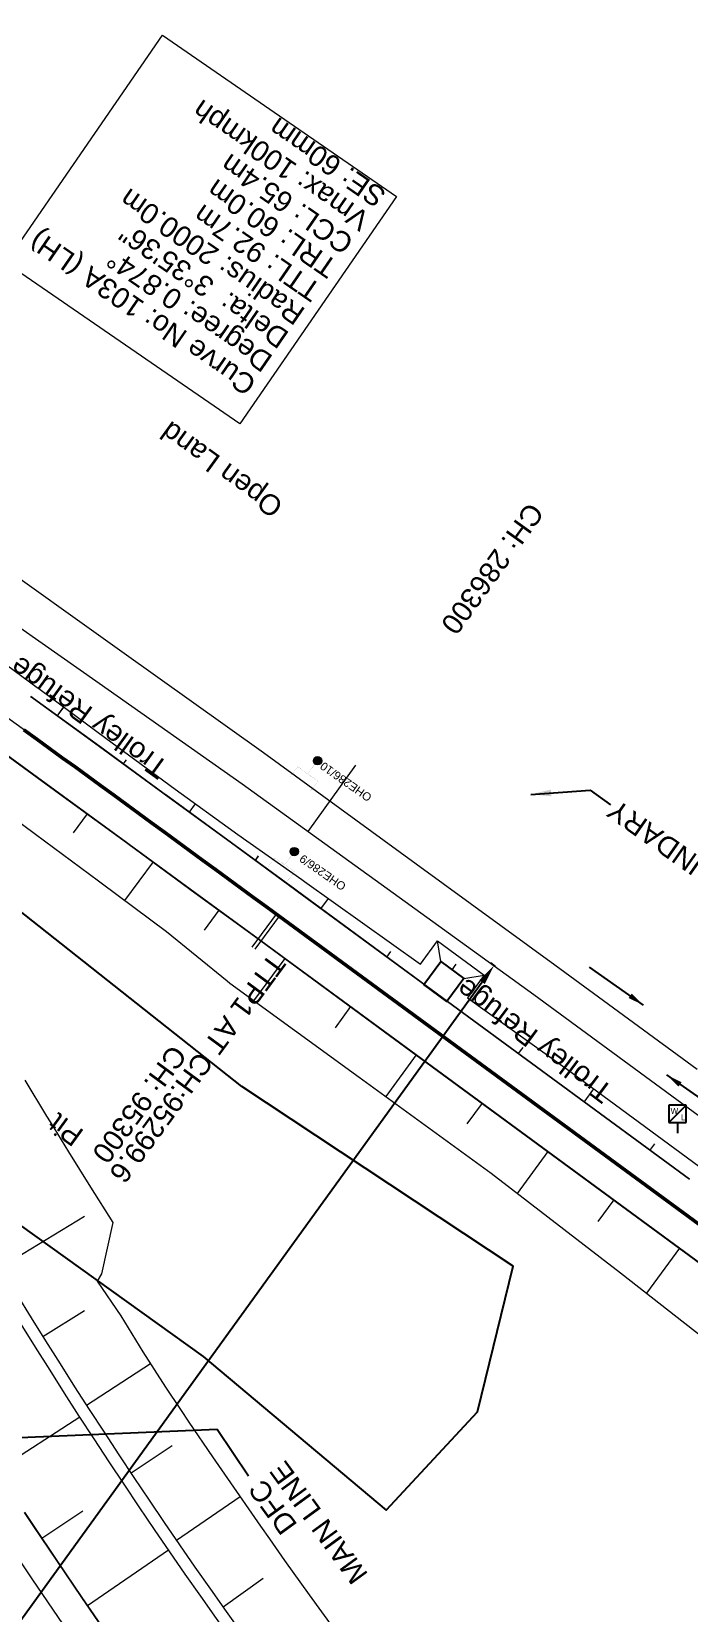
# Model space of a CAD drawing. Header units: metres. Extents: x 644418 to 1306172, y 3366650 to 6747308.
# Drawn here: x 655795.2 to 655875.6, y 3371553.2 to 3371746.8 of the extents above; entities that cross this region are included whole.
import ezdxf
from ezdxf.enums import TextEntityAlignment as Align

# ---------------------------------------------------------------- set-up
doc = ezdxf.new("R2010")
doc.units = ezdxf.units.M
doc.header["$MEASUREMENT"] = 0
doc.linetypes.add('CENTER', pattern=[2, 1.25, -0.25, 0.25, -0.25])
doc.layers.get('Defpoints').update_dxf_attribs({"lineweight": 0})
for name, color, linetype in [('C-ROAD-CNTR-N', 92, 'Continuous'), ('DFCC Boundary', 6, 'CENTER'), ('PROPOSED DFCC FORMATION LINE', 187, 'Continuous'), ('PROPOSED FORMATION LINE - Connecting line', 187, 'Continuous'), ('Side Details', 251, 'Continuous'), ('Sign Board', 251, 'Continuous'), ('Trolley Refuse', 10, 'Continuous'), ('WATER_LOGGED_AREA', 5, 'Continuous')]:
    doc.layers.add(name, color=color, linetype=linetype)
for name, color, linetype, lineweight in [('Existing Chainage', 7, 'Continuous', 0), ('Existing IR Track', 143, 'Continuous', 0), ('Existing Railway Boundary', 7, 'CENTER', 0), ('flow direction', 7, 'Continuous', 0), ('OHE MAST', 8, 'Continuous', 0), ('OHE MAST TEXT', 8, 'Continuous', 0), ('Prop TPTC Connecting line', 10, 'Continuous', 0), ('PROP-DFC Connecting line', 1, 'Continuous', 0), ('Proposed Chainages Connecting line', 10, 'Continuous', 0), ('Proposed Curve_Details Connecting line', 10, 'Continuous', 0), ('PROPOSED DFC TRACK', 1, 'Continuous', 0), ('PROPOSED DFCC TOE LINE', 239, 'Continuous', 0), ('PROPOSED DFCC TOE LINE - Connecting line', 239, 'Continuous', 0), ('PROPOSED DFCC TOE SLOPES', 239, 'Continuous', 0), ('PROPOSED DFCC TOE SLOPES - Connecting line', 239, 'Continuous', 0), ('PROPOSED DFCC TRACK', 1, 'Continuous', 0)]:
    doc.layers.add(name, color=color, linetype=linetype, lineweight=lineweight)
doc.styles.add('CUT-FILL', font='cut-fill.shx', dxfattribs={"height": 2})
doc.styles.get("Standard").update_dxf_attribs({"font": 'arial.ttf'})
doc.styles.add('Style-Arial', font='arial.ttf')
doc.dimstyles.new('DIM', dxfattribs={"dimtxt": 2.5, "dimasz": 2.5, "dimexe": 0.18, "dimexo": 0.0625, "dimgap": 0.09, "dimtad": 0, "dimtih": 1, "dimtoh": 1, "dimdec": 3, "dimzin": 0, "dimdsep": 46, "dimtxsty": 'Standard', "dimcen": 0.09, "dimadec": 0, "dimazin": 0, "dimtfac": 1, "dimtdec": 3, "dimtofl": 0, "dimtmove": 0, "dimatfit": 3, "dimfxl": 1, "dimtolj": 1, "dimtzin": 0, "dimarcsym": 0})
doc.dimstyles.new('ISO-25', dxfattribs={"dimtxt": 2.5, "dimasz": 2.5, "dimexe": 1.25, "dimexo": 0.625, "dimtad": 1, "dimtxsty": 'Standard', "dimcen": 2.5, "dimadec": 0, "dimazin": 0, "dimtfac": 1, "dimtmove": 0, "dimatfit": 3, "dimfxl": 1, "dimarcsym": 0})

# ---------------------------------------------------------------- blocks, each defined once
blk = doc.blocks.new('WL')
for p, q in [((1.07, 3.42), (-1.06, 3.42)), ((-1.06, 3.42), (-1.06, 1.29)), ((1.07, 1.29), (1.07, 3.42)), ((-1.06, 1.29), (1.07, 1.29)), ((0, 1.29), (0, 0))]:
    blk.add_line(p, q)
blk.add_lwpolyline([(-1.06, 1.29), (1.07, 3.42)])
at = {"style": 'CUT-FILL'}
for s, p in [('W', (-0.84, 2.35)), ('L', (0.43, 1.56))]:
    blk.add_text(s, height=0.739, dxfattribs=at).set_placement(p)
blk = doc.blocks.new('OHE MAST')
h = blk.add_hatch(color=256)
edge = h.paths.add_edge_path()
edge.add_arc((0, 0), 0.514, 0, 360)
at = {"const_width": 0.01, "flags": 128}
for points in [[(1.5, 3.5), (1.5, 2), (-1.5, 2), (-1.5, 3.5)], [(0, 2), (0, 0)]]:
    blk.add_lwpolyline(points, dxfattribs=at)
blk.add_circle((0, 0), 0.514)
blk = doc.blocks.new('*D1833')
at = {"layer": 'Defpoints', "color": 0, "linetype": 'Continuous', "ltscale": 0.5, "transparency": 16777216}
for p in [(655935.52, 3371570.97), (655936.2, 3371570.48), (655838.01, 3371438.66)]:
    blk.add_point(p, dxfattribs=at)
at = {"layer": 'DFCC Boundary', "color": 0, "linetype": 'Continuous', "lineweight": -2, "ltscale": 0.5, "transparency": 16777216}
for p, q in [((655935.57, 3371570.94), (655936.34, 3371570.37)), ((655934.71, 3371568.47), (655855.5, 3371460.98)), ((655840.16, 3371440.17), (655853.88, 3371458.78)), ((655838.06, 3371438.62), (655838.82, 3371438.05))]:
    blk.add_line(p, q, dxfattribs=at)
at = {"layer": 'DFCC Boundary', "color": 0, "linetype": 'Continuous', "ltscale": 0.5, "transparency": 16777216}
for points in [[(655934.38, 3371568.71), (655935.05, 3371568.22), (655936.2, 3371570.48)], [(655839.83, 3371440.42), (655840.5, 3371439.92), (655838.68, 3371438.16)]]:
    blk.add_solid(points, dxfattribs=at)
at = {"layer": 'DFCC Boundary', "color": 0, "linetype": 'Continuous', "ltscale": 0.5, "transparency": 16777216, "insert": (655854.69, 3371459.88), "char_height": 2.5, "attachment_point": 5, "rotation": 145}
blk.add_mtext('\\A1;164.37 m', dxfattribs=at)
blk = doc.blocks.new('*D1834')
at = {"layer": 'Defpoints', "color": 0, "linetype": 'Continuous', "ltscale": 0.5, "transparency": 16777216}
for p in [(655851.34, 3371632.74), (655851.82, 3371632.4), (655768.84, 3371518.59)]:
    blk.add_point(p, dxfattribs=at)
at = {"layer": 'DFCC Boundary', "color": 0, "linetype": 'Continuous', "lineweight": -2, "ltscale": 0.5, "transparency": 16777216}
for p, q in [((655851.39, 3371632.71), (655851.97, 3371632.29)), ((655850.36, 3371630.37), (655783.73, 3371538.18)), ((655770.78, 3371520.26), (655782.13, 3371535.96)), ((655768.89, 3371518.55), (655769.46, 3371518.13))]:
    blk.add_line(p, q, dxfattribs=at)
at = {"layer": 'DFCC Boundary', "color": 0, "linetype": 'Continuous', "ltscale": 0.5, "transparency": 16777216}
for points in [[(655850.02, 3371630.61), (655850.69, 3371630.13), (655851.82, 3371632.4)], [(655770.45, 3371520.51), (655771.12, 3371520.02), (655769.32, 3371518.24)]]:
    blk.add_solid(points, dxfattribs=at)
at = {"layer": 'DFCC Boundary', "color": 0, "linetype": 'Continuous', "ltscale": 0.5, "transparency": 16777216, "insert": (655782.93, 3371537.07), "char_height": 2.5, "attachment_point": 5, "rotation": 145}
blk.add_mtext('\\A1;140.85 m', dxfattribs=at)

msp = doc.modelspace()

# ---------------------------------------------------------------- linework, layer by layer
at = {"layer": 'C-ROAD-CNTR-N', "color": 4, "linetype": 'Continuous', "lineweight": 50, "flags": 128}
for points in [[(655825.4894, 3371638.4289), (655823.9288, 3371639.5738), (655822.3683, 3371640.7187), (655820.8076, 3371641.8634), (655819.2468, 3371643.008), (655817.6859, 3371644.1524), (655816.1248, 3371645.2966), (655814.5635, 3371646.4404), (655813.002, 3371647.5839), (655811.4401, 3371648.7271), (655809.878, 3371649.8698), (655808.3155, 3371651.012), (655806.7526, 3371652.1537), (655805.1892, 3371653.2947), (655803.6254, 3371654.4352), (655802.0611, 3371655.575), (655800.4963, 3371656.714), (655798.9309, 3371657.8523), (655797.3649, 3371658.9897), (655795.7982, 3371660.1262), (655794.2309, 3371661.2618)], [(656405.7445, 3371212.7239), (655825.4894, 3371638.4289)]]:
    msp.add_lwpolyline(points, dxfattribs=at)
at = {"layer": 'Existing Chainage', "color": 0, "linetype": 'Continuous', "lineweight": 13, "flags": 128}
msp.add_lwpolyline([(655834.8531, 3371656.9519), (655829.0183, 3371648.8306)], dxfattribs=at)
at = {"layer": 'Existing IR Track', "flags": 128}
for points in [[(655665.3604, 3371759.2545), (655685.4879, 3371746.461), (655706.2206, 3371733.06), (655724.5778, 3371720.9938), (655745.2466, 3371707.1762), (655765.0161, 3371693.6353), (655786.2858, 3371678.9968), (655803.449, 3371666.9811), (655820.9472, 3371654.6297), (655839.4784, 3371641.3156), (655856.7196, 3371628.8554), (655874.2358, 3371615.9863), (655891.7868, 3371603.0909)], [(655688.8878, 3371751.1891), (655709.3615, 3371737.723), (655727.5487, 3371725.5911), (655748.3338, 3371711.4605), (655767.7094, 3371698.0492), (655789.1489, 3371683.0287), (655806.2414, 3371670.8738), (655823.5748, 3371658.4663), (655842.2983, 3371644.8496), (655859.2577, 3371632.4709), (655876.7223, 3371619.694)]]:
    msp.add_lwpolyline(points, dxfattribs=at)
at = {"layer": 'Prop TPTC Connecting line', "lineweight": 0, "flags": 128}
msp.add_lwpolyline([(655825.4894, 3371638.4289), (655822.5317, 3371634.3975)], dxfattribs=at)
at = {"layer": 'PROP-DFC Connecting line', "color": 12, "linetype": 'Continuous', "lineweight": 0, "flags": 128}
msp.add_lwpolyline([(656405.7445, 3371212.7239), (655825.4894, 3371638.4289), (655819.4419, 3371642.8649), (655813.3924, 3371647.2981), (655807.3387, 3371651.7256), (655801.2788, 3371656.1446), (655795.2106, 3371660.5522), (655789.1321, 3371664.9455), (655783.0412, 3371669.3217), (655776.936, 3371673.678, 0.00817715), (655723.0076, 3371710.6991), (655716.7483, 3371714.8309), (655710.4755, 3371718.9421), (655704.1912, 3371723.0357), (655697.8973, 3371727.1145), (655691.5957, 3371731.1815), (655685.2885, 3371735.2396), (655678.9774, 3371739.2918), (655672.6644, 3371743.3411), (655540.8889, 3371827.8498)], format="xyb", dxfattribs=at)
at = {"layer": 'Proposed Chainages Connecting line', "lineweight": 0, "flags": 128}
msp.add_lwpolyline([(655822.1978, 3371634.6425), (655825.1555, 3371638.6739)], dxfattribs=at)
at = {"layer": 'Proposed Curve_Details Connecting line'}
msp.add_lwpolyline([(655839.8883, 3371726.5835), (655820.6909, 3371698.724), (655792.028, 3371718.475), (655811.2254, 3371746.3346)], close=True, dxfattribs=at)
at = {"layer": 'PROPOSED DFCC FORMATION LINE', "lineweight": 0, "flags": 128}
for points in [[(655875.7507, 3371606.2056), (655859.625, 3371618.0362), (655843.4994, 3371629.8668), (655827.7076, 3371641.4525), (655827.3737, 3371641.6975), (655819.6427, 3371647.3676), (655811.5704, 3371653.2778), (655811.2358, 3371653.5224), (655803.4856, 3371659.1764), (655795.3837, 3371665.0566), (655795.0477, 3371665.2997)], [(655804.3656, 3371550.6032), (655801.3364, 3371554.9858), (655798.3409, 3371559.3916), (655795.3791, 3371563.8201), (655794.3172, 3371565.426)], [(655804.4066, 3371550.6318), (655801.3777, 3371555.0141), (655798.3823, 3371559.4195), (655795.4208, 3371563.8477), (655794.3589, 3371565.4535)]]:
    msp.add_lwpolyline(points, dxfattribs=at)
at = {"layer": 'PROPOSED DFCC TOE LINE', "lineweight": 0, "flags": 128}
for points in [[(656106.8777, 3371319.4448), (656102.06, 3371321.5246, -0.15618187), (655788.68, 3371597.0227), (655786, 3371601.5343), (655783.3637, 3371606.0452), (655780.7534, 3371610.5804), (655778.1669, 3371615.1383), (655775.6021, 3371619.7177), (655773.0568, 3371624.3171), (655770.5287, 3371628.9353), (655768.0157, 3371633.5707), (655765.5155, 3371638.2223), (655763.0258, 3371642.8886), (655760.5442, 3371647.5683), (655758.0683, 3371652.2603), (655755.596, 3371656.9631), (655753.1228, 3371661.6792), (655750.652, 3371666.3967), (655748.3495, 3371670.7937)], [(656107.4673, 3371320.8241), (656102.6571, 3371322.9006, -0.15617975), (655789.9682, 3371597.7912), (655787.2924, 3371602.2958), (655784.6613, 3371606.7978), (655782.0557, 3371611.3247), (655779.4735, 3371615.875), (655776.9126, 3371620.4474), (655774.3709, 3371625.0404), (655771.846, 3371629.6528), (655769.3357, 3371634.2833), (655766.8378, 3371638.9304), (655764.3501, 3371643.593), (655761.8701, 3371648.2697), (655759.3955, 3371652.9593), (655756.924, 3371657.6604), (655754.4512, 3371662.3759), (655751.9807, 3371667.0926), (655750.8461, 3371669.2595)], [(655848.1784, 3371464.7287, -0.05072616), (655761.5418, 3371580.8337), (655758.7744, 3371585.4926), (655756.0285, 3371590.1909), (655753.3178, 3371594.9004), (655750.6399, 3371599.6195), (655747.9924, 3371604.3465), (655745.373, 3371609.0799), (655742.7791, 3371613.8183), (655742.3725, 3371614.5684)], [(655846.0902, 3371464.788, -0.05021855), (655760.2536, 3371580.0653), (655757.482, 3371584.7312), (655754.731, 3371589.4384), (655752.0155, 3371594.1561), (655749.3333, 3371598.8828), (655746.6818, 3371603.6169), (655744.0588, 3371608.3566), (655741.7406, 3371612.5916)]]:
    msp.add_lwpolyline(points, format="xyb", dxfattribs=at)
msp.add_lwpolyline([(655794.3492, 3371618.3475), (655797.0102, 3371613.957), (655797.4455, 3371613.2443), (655799.6881, 3371609.5963), (655802.3844, 3371605.2667), (655805.1164, 3371600.944), (655803.7332, 3371594.6479), (655803.209, 3371593.7461), (655806.0967, 3371589.4744), (655808.818, 3371585.099), (655811.5928, 3371580.7573), (655813.4154, 3371578.0173), (655814.4533, 3371576.4714), (655817.3517, 3371572.2114), (655820.2838, 3371567.9749), (655823.2119, 3371563.736), (655824.3106, 3371562.1625), (655826.1709, 3371559.5187), (655829.1668, 3371555.3274), (655832.1938, 3371551.1586)], dxfattribs=at)
at = {"layer": 'PROPOSED DFCC TOE LINE - Connecting line', "lineweight": 0, "flags": 128}
msp.add_lwpolyline([(655788.1166, 3371672.1056), (655795.8715, 3371666.4387), (655796.2061, 3371666.1935), (655804.2733, 3371660.2586), (655811.9876, 3371654.5508), (655812.3206, 3371654.304), (655820.4442, 3371648.4609), (655828.2745, 3371642.9253), (655828.6127, 3371642.6861), (655842.8015, 3371632.5615), (655844.8989, 3371635.4204), (655850.6326, 3371631.2139), (655848.5885, 3371628.4278), (655860.8305, 3371619.6793), (655876.933, 3371607.8172)], dxfattribs=at)
at = {"layer": 'PROPOSED DFCC TOE LINE - Connecting line', "lineweight": 0}
msp.add_lwpolyline([(655883.0787, 3371582.3835), (655867.3329, 3371594.7319), (655851.4877, 3371606.9447), (655835.3067, 3371618.6999), (655819.4472, 3371630.1931), (655819.1306, 3371630.4617), (655811.6989, 3371636.5303), (655803.6826, 3371642.4887), (655803.3507, 3371642.7354), (655795.6678, 3371648.4361), (655787.6416, 3371654.3549)], dxfattribs=at)
at = {"layer": 'PROPOSED DFCC TOE SLOPES', "linetype": 'Continuous', "lineweight": 0, "flags": 128}
for points in [[(655791.3359, 3371595.4259), (655801.6359, 3371601.6798)], [(655796.5581, 3371586.9602), (655801.6633, 3371590.1598)], [(655801.8999, 3371578.5698), (655809.7474, 3371583.6448)], [(655790.9614, 3371570.5744), (655801.0799, 3371577.1179)], [(655807.3605, 3371570.2562), (655812.3727, 3371573.5995)], [(655812.9386, 3371562.021), (655820.7062, 3371567.3634)], [(655796.422, 3371562.2607), (655801.4342, 3371565.6041)], [(655802.0002, 3371554.0255), (655811.9285, 3371560.854)], [(655818.6331, 3371553.8662), (655823.5479, 3371557.3511)]]:
    msp.add_lwpolyline(points, dxfattribs=at)
at = {"layer": 'PROPOSED DFCC TOE SLOPES - Connecting line', "linetype": 'Continuous', "lineweight": 0, "flags": 128}
for points in [[(655798.2964, 3371662.9426), (655799.1046, 3371664.0611)], [(655798.3055, 3371662.936), (655799.117, 3371664.052)], [(655806.3934, 3371657.0551), (655806.7799, 3371657.5866)], [(655806.4002, 3371657.0502), (655806.7878, 3371657.5807)], [(655814.475, 3371651.1512), (655815.2428, 3371652.2022)], [(655814.4791, 3371651.1482), (655815.2483, 3371652.1982)], [(655801.9793, 3371650.9916), (655800.2673, 3371648.6426)], [(655822.5459, 3371645.2383), (655822.965, 3371645.8104)], [(655822.5476, 3371645.237), (655822.9671, 3371645.8089)], [(655810.0487, 3371645.0966), (655806.5705, 3371640.3422)], [(655830.611, 3371639.3224), (655831.544, 3371640.5944)], [(655830.6112, 3371639.3222), (655831.5444, 3371640.5942)], [(655818.1126, 3371639.1889), (655816.3022, 3371636.7193)], [(655845.2867, 3371632.8965), (655844.8989, 3371635.4204)], [(655826.1749, 3371633.275), (655822.3636, 3371628.0796)], [(655838.6741, 3371633.4069), (655839.1797, 3371634.0961)], [(655846.6977, 3371631.8613), (655847.2032, 3371632.5504)], [(655848.1087, 3371630.8261), (655850.6326, 3371631.2139)], [(655834.2376, 3371627.3598), (655832.3491, 3371624.7858)], [(655842.3004, 3371621.4445), (655838.5553, 3371616.3398)], [(655854.7997, 3371621.5763), (655855.3804, 3371622.3678)], [(655862.8626, 3371615.661), (655864.0634, 3371617.2978)], [(655850.3632, 3371615.5292), (655848.5045, 3371612.9957)], [(655858.4261, 3371609.6139), (655854.6689, 3371604.4927)], [(655870.9254, 3371609.7457), (655871.52, 3371610.5562)], [(655866.4889, 3371603.6986), (655864.5402, 3371601.0425)], [(655874.5517, 3371597.7833), (655870.4942, 3371592.2527)]]:
    msp.add_lwpolyline(points, dxfattribs=at)
at = {"layer": 'PROPOSED DFCC TRACK', "color": 12, "flags": 128}
msp.add_lwpolyline([(656110.5038, 3371300.7912), (656105.5786, 3371302.8376), (656100.6672, 3371304.9165), (656095.7706, 3371307.0303, -0.15620378), (655775.111, 3371588.9281), (655772.3872, 3371593.5135), (655769.6961, 3371598.1181), (655767.0356, 3371602.7404), (655764.4034, 3371607.3789), (655761.7972, 3371612.0321), (655759.2149, 3371616.6985), (655756.6539, 3371621.3768), (655754.1121, 3371626.0654), (655751.5871, 3371630.7632), (655749.0764, 3371635.4686), (655746.5778, 3371640.1804), (655744.0888, 3371644.8973), (655741.6071, 3371649.618), (655739.1301, 3371654.3413), (655736.6556, 3371659.0659), (655653.392, 3371818.0706)], format="xyb", dxfattribs=at)
at = {"layer": 'PROPOSED FORMATION LINE - Connecting line', "lineweight": 0, "flags": 128}
for points in [[(655875.7803, 3371606.2459), (655859.6546, 3371618.0766), (655843.529, 3371629.9072), (655827.7372, 3371641.4928), (655827.4033, 3371641.7378), (655819.6723, 3371647.4079), (655811.5999, 3371653.3182), (655811.2653, 3371653.5627), (655803.5151, 3371659.2168), (655795.413, 3371665.0971), (655795.077, 3371665.3402)], [(655887.4103, 3371588.2876), (655871.2846, 3371600.1182), (655855.159, 3371611.9488), (655839.0333, 3371623.7794), (655823.2416, 3371635.365), (655822.9077, 3371635.61), (655815.1792, 3371641.2783), (655807.1145, 3371647.1829), (655806.7804, 3371647.4272), (655799.0425, 3371653.0723), (655790.9583, 3371658.9395)], [(655887.4399, 3371588.3279), (655871.3142, 3371600.1585), (655855.1886, 3371611.9891), (655839.0629, 3371623.8197), (655823.2712, 3371635.4054), (655822.9372, 3371635.6503), (655815.2088, 3371641.3186), (655807.144, 3371647.2233), (655806.8099, 3371647.4676), (655799.0719, 3371653.1127), (655790.9876, 3371658.9801)]]:
    msp.add_lwpolyline(points, dxfattribs=at)
at = {"layer": 'Trolley Refuse'}
msp.add_lwpolyline([(655845.2867, 3371632.8965), (655848.1087, 3371630.8261), (655846.0383, 3371628.0042), (655843.2163, 3371630.0745)], close=True, dxfattribs=at)
at = {"layer": 'WATER_LOGGED_AREA', "linetype": 'Continuous'}
msp.add_polyline3d([(655689.144, 3371713.798, 266.434), (655674.895, 3371698.762, 264.222), (655688.68, 3371683.968, 266.371), (655712.62, 3371663.103, 266.573), (655757.917, 3371626.29, 266.838), (655816.207, 3371584.506, 266.541), (655838.605, 3371565.686, 266.503), (655849.791, 3371577.75, 266.381), (655854.169, 3371595.588, 266.055), (655820.912, 3371617.569, 266.463), (655775.939, 3371653.144, 266.401), (655725.661, 3371691.525, 266.138), (655689.144, 3371713.798, 266.434)], dxfattribs=at)

# ---------------------------------------------------------------- block references
at = {"layer": 'OHE MAST', "color": 2, "rotation": 143.3908318566117}
for p in [(655830.202, 3371657.473), (655827.354, 3371646.355)]:
    msp.add_blockref('OHE MAST', p, dxfattribs=at)
at = {"layer": 'Sign Board', "linetype": 'Continuous'}
msp.add_blockref('WL', (655874.292, 3371611.873, 269.294), dxfattribs=at)

# ---------------------------------------------------------------- texts
at = {"layer": 'Existing Chainage', "color": 0, "linetype": 'Continuous', "lineweight": 0, "insert": (655846.1843, 3371673.4375), "char_height": 2.5, "attachment_point": 6, "rotation": 234.304269, "line_spacing_factor": 0.6, "style": 'Style-Arial'}
msp.add_mtext('CH: 286300', dxfattribs=at)
at = {"layer": 'Existing Railway Boundary', "linetype": 'Continuous', "ltscale": 5}
msp.add_text('EXISTING RAILWAY BOUNDARY', height=2.5, rotation=145, dxfattribs=at).set_placement((655910.8985, 3371622.0376))
at = {"layer": 'OHE MAST TEXT'}
for s, p in [('OHE286/10', (655833.6812, 3371654.8975)), ('OHE286/9', (655830.8332, 3371643.7795))]:
    msp.add_text(s, height=1, rotation=145, dxfattribs=at).set_placement(p, align=Align.MIDDLE_CENTER)
at = {"layer": 'Prop TPTC Connecting line', "lineweight": 0, "insert": (655825.4177, 3371633.3397), "char_height": 2.5, "attachment_point": 4, "rotation": 233.734306, "line_spacing_factor": 0.6, "style": 'Style-Arial'}
msp.add_mtext('TTP1 AT CH:95299.6', dxfattribs=at)
at = {"layer": 'Proposed Chainages Connecting line', "lineweight": 0, "insert": (655813.3249, 3371622.1316), "char_height": 2.5, "attachment_point": 4, "rotation": 233.734347, "line_spacing_factor": 0.6, "style": 'Style-Arial'}
msp.add_mtext('CH: 95300', dxfattribs=at)
at = {"layer": 'Proposed Curve_Details Connecting line', "insert": (655838.8096, 3371727.1802), "char_height": 2.5, "attachment_point": 7, "rotation": 145.430066, "line_spacing_factor": 0.84, "style": 'Style-Arial'}
msp.add_mtext('Curve No: 103A (LH)\\PDegree: 0.874%%D\\PDelta:  3%%D35\'36"\\PRadius: 2000.0m\\PTTL: 92.7m\\PTRL: 60.0m\\PCCL: 65.4m\\PVmax: 100kmph\\PSE: 60mm', dxfattribs=at)
at = {"layer": 'PROPOSED DFC TRACK', "color": 10, "linetype": 'Continuous', "lineweight": -3, "ltscale": 5, "style": 'Style-Arial'}
for s, p in [('MAIN LINE', (655826.2099, 3371571.9437)), ('DFC', (655823.6038, 3371569.6878))]:
    msp.add_text(s, height=2.5, rotation=126.025144, dxfattribs=at).set_placement(p, align=Align.RIGHT)
at = {"layer": 'Side Details'}
for s, p in [('Open Land', (655826.1864, 3371689.0681)), ('Trolley Refuge', (655812.125, 3371657.1084)), ('Pit', (655801.7281, 3371612.0997))]:
    msp.add_text(s, height=2.5, rotation=144.100313, dxfattribs=at).set_placement(p)
at = {"layer": 'Trolley Refuse', "style": 'Style-Arial'}
msp.add_text('Trolley Refuge', height=2.5, rotation=143.161233, dxfattribs=at).set_placement((655866.5842, 3371617.3811))

# ---------------------------------------------------------------- dimensions: what is measured, and where the dimension line sits
at = {"layer": 'DFCC Boundary', "linetype": 'Continuous', "ltscale": 0.5}
for base, p1, p2, angle, picture, middle in [((655851.8212, 3371632.3955), (655768.8371, 3371518.5854), (655851.3392, 3371632.7437), 54.144373, '*D1834', (655782.9286, 3371537.0688)), ((655936.1952, 3371570.4776), (655838.0052, 3371438.656), (655935.5211, 3371570.9743), 53.610565, '*D1833', (655854.6866, 3371459.8794))]:
    dim = msp.add_linear_dim(base=base, p1=p1, p2=p2, angle=angle, dimstyle='DIM', override={"dimdec": 2, "dimpost": ' m'}, dxfattribs=at)
    dim.commit()
    dim.dimension.update_dxf_attribs({"geometry": picture, "text_midpoint": middle, "dimtype": 129, "text_rotation": 145})

# ---------------------------------------------------------------- leaders
at = {"layer": 'Existing Railway Boundary', "linetype": 'Continuous', "ltscale": 5}
msp.add_leader([(655856.3199, 3371653.3615), (655863.5981, 3371653.8612), (655866.0867, 3371652.0754)], dimstyle='ISO-25', override={"dimtxt": 0.5, "dimtad": 0}, dxfattribs=at)
at = {"layer": 'flow direction', "lineweight": 0}
for points in [[(655870.1403, 3371627.5354), (655863.5238, 3371632.1843)], [(655872.9696, 3371618.9922), (655880.2611, 3371613.869)]]:
    msp.add_leader(points, dimstyle='ISO-25', override={"dimtxt": 0.5, "dimasz": 2, "dimtad": 0}, dxfattribs=at)
at = {"layer": 'PROPOSED DFC TRACK', "color": 10, "linetype": 'Continuous', "lineweight": -3, "ltscale": 5}
msp.add_leader([(655784.1828, 3371574.2008), (655817.8932, 3371575.6238), (655821.7464, 3371569.9146)], dimstyle='ISO-25', override={"dimtxt": 3, "dimasz": 2.5, "dimgap": 0.625, "dimtad": 0, "dimdec": 3, "dimzin": 2, "dimtdec": 3}, dxfattribs=at)

doc.saveas('drawing.dxf')
